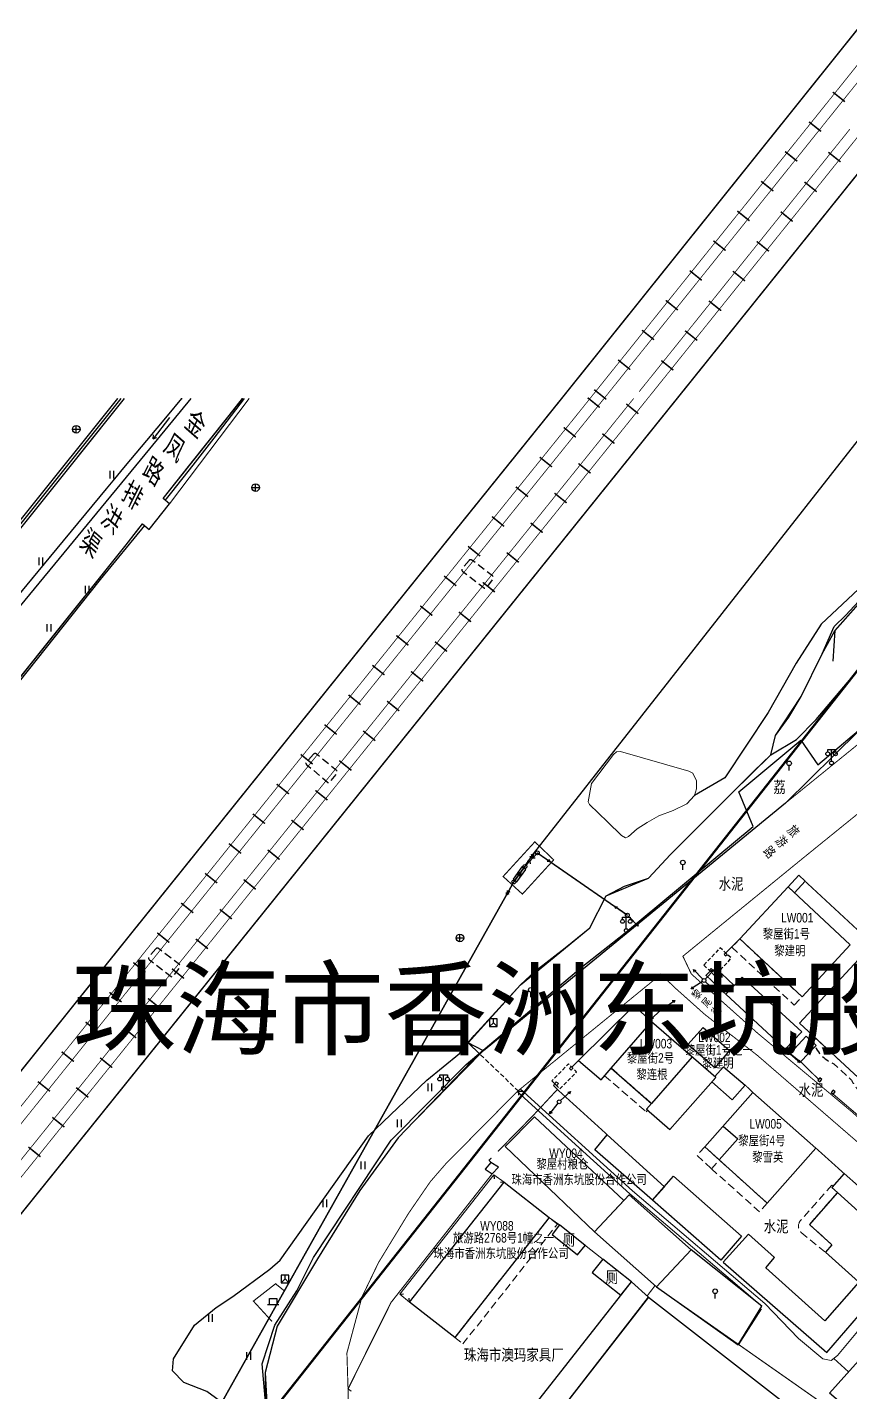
# Model space of a CAD drawing. Extents: x 396500 to 398250, y 1005980 to 1008200.
# Drawn here: x 397391 to 397499, y 1007269.7 to 1007448.6 of the extents above; entities that cross this region are included whole.
import ezdxf
from ezdxf.enums import TextEntityAlignment as Align

# ---------------------------------------------------------------- set-up
doc = ezdxf.new("R2010")
doc.units = 0
doc.header["$LTSCALE"] = 0.5
for name, pattern in [('X2', [10, 8, -2]), ('X31', [1.8, 1.2, -0.6]), ('X32', [1.5, 1, -0.5]), ('X5', [3, 2, -1])]:
    doc.linetypes.add(name, pattern=pattern)
doc.layers.get('0').update_dxf_attribs({"linetype": 'CONTINUOUS'})
doc.layers.add('ASSIST', color=7, linetype='CONTINUOUS', plot=False)
for name, color, linetype in [('DLDW', 11, 'CONTINUOUS'), ('DLSS', 4, 'CONTINUOUS'), ('DMTZ', 3, 'CONTINUOUS'), ('GXYZ', 2, 'CONTINUOUS'), ('JMD', 6, 'CONTINUOUS'), ('SXSS', 5, 'CONTINUOUS'), ('ZBTZ', 3, 'CONTINUOUS'), ('权属人', 160, 'CONTINUOUS'), ('用地红线', 1, 'CONTINUOUS'), ('编号', 90, 'CONTINUOUS'), ('门牌号', 1, 'CONTINUOUS')]:
    doc.layers.add(name, color=color, linetype=linetype)
doc.layers.add('绘图层', color=6, linetype='CONTINUOUS', lineweight=5)
doc.styles.add('宋体', font='SIMSUN.TTF')
doc.styles.add('粗等线体', font='simhei.ttf')
doc.styles.add('细等线体', font='长等线体_0.TTF', dxfattribs={"width": 0.8})
doc.linetypes.add('10421', pattern='A,2,[150,AAA.SHX,S=1,R=0,X=0,Y=1],1e-11', length=2)
doc.linetypes.add('10422', pattern='A,2,[150,AAA.SHX,S=1,R=0,X=0,Y=1],2,[177,AAA.SHX,S=1,R=0,X=0,Y=0.8],1e-09', length=4)
doc.linetypes.add('1161', pattern='A,0,[149,AAA.SHX,S=0.15,R=0,X=0,Y=0],-1.6', length=1.6)
doc.linetypes.add('443', pattern='A,5,[169,AAA.SHX,S=0.83,R=0,X=0,Y=0],5', length=10)
doc.linetypes.add('444', pattern='A,4.5,[145,AAA.SHX,S=1,R=0,X=0,Y=1],4.5,-0.5,[146,AAA.SHX,S=1,R=0,X=0,Y=0],-0.5', length=10)
doc.linetypes.add('833', pattern='A,2,[150,AAA.SHX,S=0.8,R=0,X=0,Y=0.8],2,[150,AAA.SHX,S=2,R=0,X=0,Y=2],1e-11', length=4)

# ---------------------------------------------------------------- blocks, each defined once
blk = doc.blocks.new('gc043')
for p, q in [((-1, 0), (1, 0)), ((0, -1), (0, 1))]:
    blk.add_line(p, q)
blk.add_circle((0, 0), 1)
blk = doc.blocks.new('gc086')
for p, q in [((0, 0), (7, 0)), ((7, 0), (6.18, 0.57)), ((7, 0), (6.18, -0.57))]:
    blk.add_line(p, q)
blk = doc.blocks.new('gc121')
for p, q in [((-0.5, -1), (-0.5, 1)), ((0.5, -1), (0.5, 1))]:
    blk.add_line(p, q)
blk = doc.blocks.new('gc022')
for p, q in [((-1.5, 0), (1.5, 0)), ((-1, 0), (-1, 1.6)), ((-1, 1.6), (1, 1.6)), ((-1, 1.6), (-0.8, 1.4)), ((1, 1.6), (0.8, 1.4)), ((1, 1.6), (1, 0))]:
    blk.add_line(p, q)
blk = doc.blocks.new('gc049')
for p, q in [((-1, 1), (-1, -1)), ((1, 1), (-1, 1)), ((-1, -1), (0, 0)), ((0, 0), (0, 1)), ((0, 0), (1, -1)), ((1, -1), (1, 1)), ((-1, -1), (1, -1))]:
    blk.add_line(p, q)
blk = doc.blocks.new('gc013b')
at = {"linetype": 'Continuous'}
blk.add_line((0.5, 0), (4, 0), dxfattribs=at)
at = {"linetype": 'Continuous', "flags": 128}
blk.add_lwpolyline([(3.39, 0.35), (4, 0), (3.39, -0.35)], dxfattribs=at)
blk = doc.blocks.new('gc170')
at = {"linetype": 'Continuous'}
blk.add_circle((0, 0), 0.5, dxfattribs=at)
blk = doc.blocks.new('gc097')
for p, q in [((-1, 2.9), (-1, 3.5)), ((-1, 3.5), (1, 3.5)), ((0, 0.5), (0, 3.5)), ((1, 3.5), (1, 2.9))]:
    blk.add_line(p, q)
for centre in [(-1, 2.4), (0, 0), (1, 2.4)]:
    blk.add_circle(centre, 0.5)
blk = doc.blocks.new('gc013a')
at = {"linetype": 'Continuous'}
blk.add_line((0.5, 0), (4, 0), dxfattribs=at)
at = {"linetype": 'Continuous', "flags": 128}
for points in [[(2.77, 0.35), (3.38, 0), (2.77, -0.35)], [(3.39, 0.35), (4, 0), (3.39, -0.35)]]:
    blk.add_lwpolyline(points, dxfattribs=at)
blk = doc.blocks.new('gc013h')
at = {"linetype": 'Continuous', "flags": 128}
blk.add_lwpolyline([(-0.5, 0.5), (0, 0), (-0.5, -0.5)], dxfattribs=at)
blk = doc.blocks.new('gc325')
blk.add_line((0, 0), (0, 1.3))
blk.add_circle((0, 1.9), 0.6)

msp = doc.modelspace()

# ---------------------------------------------------------------- linework, layer by layer
at = {"layer": 'ASSIST', "linetype": 'Continuous', "flags": 128}
for points in [[(397403.74, 1007400), (397397.48, 1007392.18), (397392.23, 1007385.63), (397364.06, 1007350.42), (397342.21, 1007323.12), (397332.82, 1007312.67), (397333.07, 1007312.43), (397337.85, 1007308.67), (397341.68, 1007313.64), (397347.54, 1007321.27), (397351.58, 1007326.09), (397356.02, 1007331.67), (397363.16, 1007340.72), (397377.92, 1007359.42), (397383.76, 1007366.83), (397393.06, 1007378.07), (397401.42, 1007388.17), (397402.3, 1007389.23), (397403.92, 1007391.18), (397406.69, 1007394.49), (397409.41, 1007397.73), (397411.29, 1007399.98), (397411.31, 1007400)], [(397381.78, 1007353.12), (397395.74, 1007370.51), (397401.55, 1007377.77), (397403.99, 1007380.81), (397405.35, 1007382.57), (397406.15, 1007383.6), (397406.99, 1007382.85), (397409.66, 1007386.22), (397408.82, 1007386.88), (397412.18, 1007391.1), (397417.33, 1007397.57), (397419.26, 1007399.98), (397419.27, 1007400)], [(397412.47, 1007400), (397407.07, 1007393.42), (397388.86, 1007371.37)], [(397456.27, 1007338.68), (397457.9, 1007340.46), (397469.7, 1007332.3)], [(397454.82, 1007336.65), (397456.27, 1007338.68)], [(397456.27, 1007338.68), (397454.82, 1007336.65)], [(397400.76, 1007240.36), (397454.82, 1007336.65)]]:
    msp.add_lwpolyline(points, dxfattribs=at)
at = {"layer": 'ASSIST', "linetype": '1161', "flags": 128}
msp.add_lwpolyline([(397500, 1007356.43), (397490.43, 1007346.98), (397450.82, 1007314.53), (397448.83, 1007315.57), (397455.68, 1007323.15), (397464.79, 1007330.64), (397466.91, 1007334.85), (397472.49, 1007337.13), (397475.34, 1007340.24), (397483.43, 1007348.32), (397488.52, 1007353.33), (397489.12, 1007355.86), (397492.49, 1007360.95), (397495.26, 1007366.54), (397496.89, 1007369.54), (397500, 1007373.07)], dxfattribs=at)
at = {"layer": 'DLDW', "linetype": 'Continuous', "flags": 128}
for points in [[(397464.17, 1007289.03), (397460.81, 1007291.71), (397459.82, 1007290.45), (397463.18, 1007287.77)], [(397466.47, 1007287.22), (397465.09, 1007285.48), (397468.85, 1007282.5), (397470.23, 1007284.24)]]:
    msp.add_lwpolyline(points, close=True, dxfattribs=at)
at = {"layer": 'DLSS', "linetype": 'Continuous', "const_width": 0.2, "elevation": -27.35, "flags": 128}
for points in [[(397461.08, 1007400), (397500, 1007448.54)], [(397476.21, 1007399.99), (397500, 1007429.58)], [(397461.08, 1007400), (397445.43, 1007380.59), (397404.43, 1007329.63), (397322.58, 1007227.59), (397300.27, 1007200.01), (397300.26, 1007200)], [(397315.2, 1007200), (397476.21, 1007399.99), (397476.22, 1007400)]]:
    msp.add_lwpolyline(points, dxfattribs=at)
at = {"layer": 'DLSS', "color": 7, "linetype": 'X2', "const_width": 0.1, "elevation": -27.35, "flags": 128}
for points in [[(397500, 1007443.88), (397464.8, 1007400)], [(397472.36, 1007400), (397500, 1007434.41)], [(397464.8, 1007400), (397463.35, 1007398.19), (397447.69, 1007378.77), (397406.69, 1007327.81), (397324.84, 1007225.77), (397303.99, 1007200)], [(397311.36, 1007200), (397312.85, 1007201.87), (397472.36, 1007400)]]:
    msp.add_lwpolyline(points, dxfattribs=at)
at = {"layer": 'DLSS', "linetype": 'X2', "const_width": 0.1, "elevation": -27.35, "flags": 128}
for points in [[(397501.12, 1007442.98), (397465.92, 1007399.1)], [(397471.25, 1007400.9), (397498.88, 1007435.31)], [(397466.65, 1007400), (397464.46, 1007397.29), (397448.8, 1007377.87), (397407.81, 1007326.91), (397325.95, 1007224.87), (397305.84, 1007200)], [(397309.52, 1007200), (397311.73, 1007202.77), (397470.52, 1007400)]]:
    msp.add_lwpolyline(points, dxfattribs=at)
at = {"layer": 'DLSS', "linetype": 'Continuous', "flags": 128}
for points, const_width in [([(397498.22, 1007438.89), (397496.64, 1007440.16)], 0.2), ([(397495.1, 1007434.99), (397493.51, 1007436.26)], 0.2), ([(397491.97, 1007431.09), (397490.38, 1007432.36)], 0.2), ([(397496.06, 1007432.27), (397497.65, 1007431)], 0.2), ([(397488.84, 1007427.19), (397487.25, 1007428.46)], 0.2), ([(397492.93, 1007428.37), (397494.52, 1007427.1)], 0.2), ([(397485.71, 1007423.29), (397484.12, 1007424.56)], 0.2), ([(397489.8, 1007424.48), (397491.38, 1007423.2)], 0.2), ([(397482.58, 1007419.39), (397480.99, 1007420.66)], 0.2), ([(397486.67, 1007420.58), (397488.25, 1007419.3)], 0.2), ([(397479.45, 1007415.49), (397477.87, 1007416.76)], 0.2), ([(397483.54, 1007416.68), (397485.12, 1007415.41)], 0.2), ([(397476.32, 1007411.59), (397474.74, 1007412.86)], 0.2), ([(397480.4, 1007412.78), (397481.99, 1007411.51)], 0.2), ([(397473.2, 1007407.69), (397471.61, 1007408.96)], 0.2), ([(397477.27, 1007408.88), (397478.86, 1007407.61)], 0.2), ([(397470.07, 1007403.79), (397468.48, 1007405.06)], 0.2), ([(397474.14, 1007404.98), (397475.73, 1007403.71)], 0.2), ([(397466.08, 1007398.82), (397464.5, 1007400.1)], 0.2), ([(397466.94, 1007399.89), (397465.35, 1007401.16)], 0.2), ([(397469.56, 1007399.28), (397471.14, 1007398.01)], 0.2), ([(397462.94, 1007394.93), (397461.36, 1007396.21)], 0.2), ([(397466.42, 1007395.39), (397468.01, 1007394.11)], 0.2), ([(397459.81, 1007391.04), (397458.22, 1007392.31)], 0.2), ([(397463.29, 1007391.49), (397464.87, 1007390.22)], 0.2), ([(397456.67, 1007387.14), (397455.08, 1007388.42)], 0.2), ([(397460.15, 1007387.6), (397461.74, 1007386.32)], 0.2), ([(397453.53, 1007383.25), (397451.95, 1007384.53)], 0.2), ([(397457.02, 1007383.7), (397458.6, 1007382.43)], 0.2), ([(397450.39, 1007379.36), (397448.81, 1007380.63)], 0.2), ([(397453.88, 1007379.81), (397455.47, 1007378.53)], 0.2), ([(397447.26, 1007375.46), (397445.67, 1007376.74)], 0.2), ([(397450.75, 1007375.91), (397452.33, 1007374.64)], 0.2), ([(397444.12, 1007371.57), (397442.54, 1007372.84)], 0.2), ([(397447.61, 1007372.02), (397449.2, 1007370.74)], 0.2), ([(397440.99, 1007367.67), (397439.4, 1007368.95)], 0.2), ([(397444.48, 1007368.13), (397446.06, 1007366.85)], 0.2), ([(397437.85, 1007363.78), (397436.27, 1007365.05)], 0.2), ([(397441.34, 1007364.23), (397442.93, 1007362.95)], 0.2), ([(397434.72, 1007359.88), (397433.14, 1007361.16)], 0.2), ([(397438.2, 1007360.34), (397439.79, 1007359.06)], 0.2), ([(397431.59, 1007355.99), (397430, 1007357.26)], 0.2), ([(397435.07, 1007356.44), (397436.65, 1007355.16)], 0.2), ([(397428.45, 1007352.09), (397426.87, 1007353.37)], 0.2), ([(397431.93, 1007352.55), (397433.52, 1007351.27)], 0.2), ([(397425.32, 1007348.19), (397423.73, 1007349.47)], 0.2), ([(397428.8, 1007348.65), (397430.38, 1007347.38)], 0.2), ([(397422.18, 1007344.3), (397420.6, 1007345.57)], 0.2), ([(397425.66, 1007344.76), (397427.25, 1007343.48)], 0.2), ([(397500, 1007345.66), (397492.59, 1007339.66), (397476.98, 1007326.92), (397478.09, 1007324.59), (397486.69, 1007316.91), (397499.17, 1007306.5), (397500, 1007305.75)], 0.125), ([(397419.05, 1007340.4), (397417.46, 1007341.68)], 0.2), ([(397422.53, 1007340.86), (397424.11, 1007339.59)], 0.2), ([(397415.92, 1007336.51), (397414.33, 1007337.78)], 0.2), ([(397419.39, 1007336.97), (397420.98, 1007335.69)], 0.2), ([(397412.78, 1007332.61), (397411.2, 1007333.89)], 0.2), ([(397416.26, 1007333.07), (397417.84, 1007331.8)], 0.2), ([(397409.65, 1007328.71), (397408.06, 1007329.99)], 0.2), ([(397413.12, 1007329.18), (397414.71, 1007327.9)], 0.2), ([(397406.52, 1007324.82), (397404.93, 1007326.09)], 0.2), ([(397409.99, 1007325.28), (397411.57, 1007324.01)], 0.2), ([(397405.37, 1007200), (397417.42, 1007218.97), (397425.23, 1007231.48), (397433.57, 1007244.52), (397433.08, 1007270.23), (397432.93, 1007274.92), (397434.9, 1007282.26), (397437.07, 1007286.77), (397441, 1007293.21), (397443.86, 1007297.37), (397445.85, 1007299.67), (397455.29, 1007309.22), (397473.17, 1007323.79), (397474.09, 1007324.59), (397475.82, 1007322.89), (397479.89, 1007319.26), (397486.74, 1007313.93), (397499.85, 1007302.59), (397500, 1007302.46)], 0.125), ([(397403.39, 1007320.92), (397401.8, 1007322.19)], 0.2), ([(397406.85, 1007321.39), (397408.43, 1007320.11)], 0.2), ([(397400.26, 1007317.02), (397398.67, 1007318.29)], 0.2), ([(397403.71, 1007317.49), (397405.3, 1007316.22)], 0.2), ([(397397.13, 1007313.12), (397395.54, 1007314.39)], 0.2), ([(397400.58, 1007313.6), (397402.16, 1007312.32)], 0.2), ([(397394, 1007309.22), (397392.42, 1007310.49)], 0.2), ([(397397.44, 1007309.7), (397399.03, 1007308.43)], 0.2), ([(397394.31, 1007305.81), (397395.89, 1007304.53)], 0.2), ([(397391.17, 1007301.92), (397392.76, 1007300.64)], 0.2)]:
    msp.add_lwpolyline(points, dxfattribs=dict(at, const_width=const_width))
at = {"layer": 'DLSS', "linetype": 'X5', "flags": 128}
for points in [[(397448.94, 1007378.79), (397448.01, 1007377.67, 0.393156), (397448.13, 1007377.32), (397450.96, 1007375.16), (397451.06, 1007375.12), (397451.22, 1007375.2), (397452.13, 1007376.39), (397452.16, 1007376.49), (397452.1, 1007376.68), (397452.03, 1007376.76), (397449.29, 1007378.83, 0.399848)], [(397428.57, 1007353.4), (397427.59, 1007352.32, 0.393156), (397427.7, 1007351.97), (397430.43, 1007349.69), (397430.54, 1007349.65), (397430.7, 1007349.72), (397431.65, 1007350.87), (397431.7, 1007350.97), (397431.64, 1007351.16), (397431.57, 1007351.24), (397428.92, 1007353.43, 0.399848)], [(397407.89, 1007327.89), (397406.95, 1007326.78, 0.393156), (397407.07, 1007326.43), (397409.89, 1007324.25), (397409.99, 1007324.21), (397410.15, 1007324.29), (397411.06, 1007325.47), (397411.1, 1007325.58), (397411.04, 1007325.76), (397410.97, 1007325.84), (397408.24, 1007327.93, 0.399848)]]:
    msp.add_lwpolyline(points, format="xyb", close=True, dxfattribs=at)
at = {"layer": 'DLSS', "linetype": 'Continuous', "lineweight": 0, "const_width": 0.125, "flags": 128}
msp.add_lwpolyline([(397397.25, 1007200), (397412.59, 1007224.12), (397420.27, 1007236.32), (397425.23, 1007244.23), (397422.6, 1007265.08), (397422.22, 1007270.13), (397422.22, 1007272.36), (397423.78, 1007278.43), (397429.07, 1007287.26), (397434.63, 1007296.23), (397439.65, 1007303.14), (397450.82, 1007314.53), (397490.43, 1007346.98), (397500, 1007354.74)], dxfattribs=at)
at = {"layer": 'DMTZ', "linetype": '10422'}
msp.add_lwpolyline([(397403.74, 1007400), (397342.21, 1007323.12), (397332.82, 1007312.67), (397332.2, 1007313.16), (397341.63, 1007323.58), (397402.91, 1007400)], dxfattribs=at)
at = {"layer": 'DMTZ', "linetype": '10422', "lineweight": 0}
for points in [[(397342.56, 1007304.95), (397348.53, 1007312.23), (397351.68, 1007316.04), (397368.12, 1007336.21), (397370.71, 1007339.49), (397376.62, 1007346.72), (397380.47, 1007351.5), (397383.49, 1007355.22), (397403.81, 1007380.59), (397406.15, 1007383.6), (397406.99, 1007382.85), (397409.66, 1007386.22), (397408.82, 1007386.88), (397419.27, 1007400)], [(397420.12, 1007400), (397409.66, 1007386.22)]]:
    msp.add_lwpolyline(points, dxfattribs=at)
at = {"layer": 'DMTZ', "linetype": '10422'}
msp.add_lwpolyline([(397402.91, 1007400), (397402.91, 1007400)], close=True, dxfattribs=at)
at = {"layer": 'DMTZ', "linetype": '10422', "lineweight": 0}
msp.add_lwpolyline([(397419.27, 1007400), (397419.27, 1007400)], close=True, dxfattribs=at)
at = {"layer": 'DMTZ', "linetype": '10421', "elevation": 17.3}
for points in [[(397447.67, 1007314.18), (397449.6, 1007316.51), (397455.68, 1007323.15), (397457.67, 1007325.01), (397461.55, 1007328.02), (397464.79, 1007330.64), (397466.91, 1007334.85), (397469.32, 1007336.1), (397472.49, 1007337.13), (397475.34, 1007340.24), (397483.43, 1007348.32), (397486.29, 1007351.18), (397488.52, 1007353.33), (397489.12, 1007355.86), (397490.87, 1007358.24), (397492.49, 1007360.95), (397495.26, 1007366.54), (397496.81, 1007370.11), (397498.35, 1007371.63), (397500, 1007373.39)], [(397500, 1007375.03), (397495.13, 1007370.45), (397491.84, 1007365.32), (397488.16, 1007358.86), (397482.49, 1007350.3), (397478.51, 1007347.96)]]:
    msp.add_lwpolyline(points, dxfattribs=at)
at = {"layer": 'DMTZ', "linetype": '10421', "elevation": 17.3, "flags": 128}
msp.add_lwpolyline([(397488.52, 1007353.33), (397491.86, 1007355.32), (397494.46, 1007357.94), (397500, 1007364.49)], dxfattribs=at)
at = {"layer": 'DMTZ', "linetype": '10421', "lineweight": 0}
msp.add_lwpolyline([(397469.45, 1007342.44), (397469.67, 1007342.5), (397469.87, 1007342.61), (397470.99, 1007343.63), (397472.31, 1007344.43), (397473.83, 1007345.3), (397475.7, 1007346), (397477.5, 1007346.9), (397478.51, 1007347.96), (397478.78, 1007348.87), (397478.77, 1007349.92), (397478.3, 1007350.89), (397477.78, 1007351.18), (397468.78, 1007353.76), (397468.28, 1007353.7), (397467.87, 1007353.37), (397465, 1007349.54), (397464.54, 1007347.15), (397464.74, 1007346.78), (397467.1, 1007344.51), (397468.94, 1007342.73)], close=True, dxfattribs=at)
at = {"layer": 'DMTZ', "linetype": '10421', "flags": 128}
msp.add_lwpolyline([(397410.07, 1007272.6, 0, 0, 0), (397410.18, 1007274.18, 0, 0, 0), (397412.97, 1007278.56, 0, 0, 0), (397415.81, 1007280.9, 0, 0, 0), (397417.99, 1007282.35, 0, 0, 0), (397422.83, 1007285.9, 0, 0, 0), (397424.2, 1007287.11, 0, 0, 0), (397425.63, 1007289.12, 0, 0, 0), (397435.78, 1007303.4, 0, 0, 0), (397443.41, 1007310.68, 0, 0, 0), (397447.67, 1007314.18, 0.00000202, 0.00000202, 0)], format="xyseb", dxfattribs=at)
at = {"layer": 'DMTZ', "linetype": '10421', "lineweight": 0}
for points in [[(397500.08, 1007278), (397497.26, 1007274.59), (397496.43, 1007273.95), (397495.33, 1007274.18), (397492.13, 1007276.81), (397487.71, 1007281.43)], [(397421.38, 1007264.89), (397414.57, 1007269.89), (397411.54, 1007271.07), (397410.07, 1007272.6)]]:
    msp.add_lwpolyline(points, dxfattribs=at)
at = {"layer": 'GXYZ', "linetype": 'Continuous'}
for p, q in [((397457.38, 1007340.34), (397500, 1007394.57)), ((397456.43, 1007338.86), (397456.92, 1007339.39)), ((397456.92, 1007339.39), (397457.25, 1007339.75)), ((397457.73, 1007340.27), (397457.25, 1007339.75)), ((397455.88, 1007338.65), (397454.72, 1007337.02)), ((397455.21, 1007336.68), (397456.37, 1007338.3)), ((397456.37, 1007338.3), (397455.88, 1007338.65)), ((397459.54, 1007339.32), (397468.05, 1007333.44)), ((397454.72, 1007337.02), (397455.21, 1007336.68)), ((397401.74, 1007242.11), (397453.84, 1007334.9))]:
    msp.add_line(p, q, dxfattribs=at)
at = {"layer": 'GXYZ', "linetype": 'Continuous', "const_width": 0.6, "flags": 128}
msp.add_lwpolyline([(397455.4, 1007337.46), (397455.69, 1007337.87)], dxfattribs=at)
at = {"layer": 'JMD', "linetype": 'Continuous'}
for p, q in [((397481.17, 1007323.68), (397481.67, 1007323.7)), ((397482.05, 1007324.65), (397482.07, 1007324.15)), ((397482.83, 1007322.16), (397482.81, 1007322.66)), ((397483.72, 1007323.09), (397483.22, 1007323.08)), ((397452.18, 1007298.27), (397452.25, 1007297.77)), ((397453.55, 1007297.33), (397453.05, 1007297.25)), ((397439.86, 1007282.62), (397440.36, 1007282.68)), ((397441.14, 1007281.61), (397441.08, 1007282.11))]:
    msp.add_line(p, q, dxfattribs=at)
at = {"layer": 'JMD', "linetype": '444', "flags": 128}
for points in [[(397403.27, 1007400), (397361.69, 1007348.08), (397341.91, 1007323.22), (397332.52, 1007312.9)], [(397409.11, 1007386.65), (397409.97, 1007387.71), (397412.78, 1007391.26), (397415.52, 1007394.81), (397419.51, 1007400)], [(397342.77, 1007304.8), (397368.28, 1007336.01), (397384.8, 1007356.4), (397388.66, 1007361.21), (397400.64, 1007376.27), (397406.42, 1007383.36)]]:
    msp.add_lwpolyline(points, dxfattribs=at)
for points, elevation in [([(397500, 1007373.1), (397496.9, 1007369.61), (397496.64, 1007365.6)], 17.3), ([(397422.32, 1007268.02), (397421.82, 1007273.5), (397423.5, 1007278.57), (397426.35, 1007283.06), (397428.56, 1007287.42), (397438.72, 1007302.8), (397448.57, 1007312.73), (397463.85, 1007325.6), (397469.18, 1007329.8), (397486.2, 1007343.93), (397484.3, 1007348.48), (397492.43, 1007355.25), (397494.65, 1007352.02), (397500, 1007356.51)], 1.42)]:
    msp.add_lwpolyline(points, dxfattribs=dict(at, elevation=elevation))
at = {"layer": 'JMD', "color": 6, "linetype": '443', "const_width": 0.15, "flags": 128}
msp.add_lwpolyline([(397453.41, 1007337.37), (397455.94, 1007335.06), (397460.04, 1007339.55), (397457.57, 1007341.91)], close=True, dxfattribs=at)
at = {"layer": 'JMD', "linetype": 'Continuous', "flags": 128}
for points in [[(397498.93, 1007328.43), (397490.77, 1007336.02), (397484.43, 1007329.19), (397492.6, 1007321.6)], [(397491.61, 1007335.24), (397493, 1007336.74), (397492.16, 1007337.52), (397490.77, 1007336.02)], [(397482.05, 1007324.65), (397483.72, 1007323.09), (397482.83, 1007322.16), (397481.17, 1007323.68)], [(397481.3, 1007311.03), (397472.85, 1007318.32), (397470.6, 1007320.48), (397463.29, 1007313.25), (397466.25, 1007310.72), (397467.59, 1007312.26), (397472.87, 1007307.64), (397472.21, 1007306.89), (397475.28, 1007304.21)], [(397488.05, 1007294.54), (397479.84, 1007301.93), (397486.15, 1007309.05), (397494.43, 1007301.76)], [(397447.06, 1007276.95), (397441.14, 1007281.61), (397453.55, 1007297.33), (397459.46, 1007292.67)], [(397478.05, 1007288.44), (397473.5, 1007283.59), (397465.39, 1007290.82), (397469.93, 1007295.67)], [(397460.25, 1007266.5), (397457.8, 1007268.4), (397470.23, 1007284.24), (397472.48, 1007282.24)]]:
    msp.add_lwpolyline(points, close=True, dxfattribs=at)
at = {"layer": 'JMD', "color": 6, "linetype": '443', "const_width": 0.15, "flags": 128}
for points in [[(397500, 1007330.26), (397493, 1007336.74)], [(397484.43, 1007329.19), (397482.6, 1007327.34)], [(397480.56, 1007324.97), (397480.01, 1007324.42), (397482.61, 1007321.93)], [(397460.17, 1007310.2), (397460.04, 1007309.97), (397460.52, 1007309.46), (397457.35, 1007306.05), (397452.73, 1007301.34)], [(397467.07, 1007303.52), (397460.52, 1007309.46)], [(397486.15, 1007309.05), (397485.16, 1007310.03)], [(397498.13, 1007298.43), (397494.43, 1007301.76)], [(397451.89, 1007300.49), (397451.56, 1007300.2), (397451.8, 1007299.92)], [(397451.99, 1007298.42), (397449.11, 1007294.76), (397446.02, 1007290.83), (397438.71, 1007281.54), (397433.08, 1007270.23), (397433.52, 1007269.91)], [(397460.81, 1007291.71), (397459.46, 1007292.66)], [(397466.47, 1007287.22), (397464.17, 1007289.03)], [(397424.79, 1007283.02), (397423.58, 1007284), (397420.67, 1007281.73), (397423.11, 1007279.07)], [(397473.32, 1007283.75), (397472.29, 1007282.4)]]:
    msp.add_lwpolyline(points, dxfattribs=at)
at = {"layer": 'JMD', "linetype": 'X5', "lineweight": 0}
for points in [[(397484.43, 1007329.19), (397483.42, 1007328.07), (397491.58, 1007320.51), (397492.6, 1007321.6)], [(397467.59, 1007312.26), (397466.72, 1007311.25), (397472.18, 1007306.54), (397472.37, 1007306.75), (397472.21, 1007306.89), (397472.87, 1007307.64)], [(397479.84, 1007301.93), (397478.84, 1007300.8), (397480.71, 1007299.08), (397481.74, 1007300.22)], [(397480.71, 1007299.08), (397481.74, 1007300.22), (397488.05, 1007294.54), (397487.04, 1007293.43)], [(397459.46, 1007292.67), (397447.06, 1007276.95), (397448.13, 1007276.11), (397460.53, 1007291.82)]]:
    msp.add_lwpolyline(points, close=True, dxfattribs=at)
at = {"layer": 'JMD', "linetype": 'X32', "flags": 128}
for points, elevation in [([(397479.73, 1007325.74), (397481.19, 1007324.37), (397483.33, 1007326.66), (397481.87, 1007328.03)], 18.43), ([(397459.79, 1007310.59), (397460.86, 1007309.53), (397463.05, 1007311.75), (397461.99, 1007312.81)], 18.25)]:
    msp.add_lwpolyline(points, close=True, dxfattribs=dict(at, elevation=elevation))
at = {"layer": 'JMD', "linetype": 'Continuous'}
for points in [[(397482.77, 1007327.16), (397482.6, 1007327.34), (397482.4, 1007327.14), (397482.58, 1007326.95)], [(397484.77, 1007324.19), (397482.61, 1007321.93), (397490.4, 1007314.75), (397492.57, 1007317)], [(397483.46, 1007308.1), (397480.79, 1007310.46), (397481.3, 1007311.03), (397481.17, 1007311.14), (397482.32, 1007312.43), (397485.16, 1007310.03)], [(397467.07, 1007303.52), (397474.55, 1007296.71), (397472.99, 1007294.95), (397465.43, 1007301.57)], [(397451.82, 1007299.9), (397451.07, 1007299.01), (397451.99, 1007298.42), (397452.79, 1007299.26)], [(397475.76, 1007298.09), (397484.65, 1007290.22), (397481.96, 1007287.1), (397472.99, 1007294.95)]]:
    msp.add_lwpolyline(points, close=True, dxfattribs=at)
at = {"layer": 'JMD', "linetype": 'Continuous', "elevation": 18.38}
msp.add_lwpolyline([(397480.87, 1007325.12), (397480.67, 1007325.31), (397480.45, 1007325.08), (397480.65, 1007324.89)], close=True, dxfattribs=at)
at = {"layer": 'JMD', "linetype": 'Continuous', "flags": 128}
for points, elevation in [([(397500, 1007326.5), (397492.25, 1007318.13), (397500, 1007310.99)], 1.55), ([(397500, 1007266.42), (397496.19, 1007269.66), (397500, 1007273.9)], 1.99)]:
    msp.add_lwpolyline(points, dxfattribs=dict(at, elevation=elevation))
for points in [[(397467.59, 1007312.26), (397472.85, 1007318.32)], [(397478.19, 1007313.72), (397472.87, 1007307.64)], [(397482.28, 1007304.67), (397484.18, 1007302.98), (397481.74, 1007300.22)], [(397500, 1007296.77), (397498.13, 1007298.43), (397496.52, 1007296.63), (397497.26, 1007295.98), (397493.57, 1007291.78), (397496.52, 1007289.11), (397495.66, 1007288.13), (397500, 1007284.25)], [(397497.26, 1007295.98), (397500, 1007293.49)], [(397500, 1007221.65), (397453.76, 1007258.15), (397472.47, 1007282.24), (397500, 1007260.85)]]:
    msp.add_lwpolyline(points, dxfattribs=at)
for points, elevation in [([(397477.63, 1007315.36), (397479.64, 1007317.56), (397483.09, 1007314.57), (397481.16, 1007312.3)], 1.55), ([(397491.03, 1007314.19), (397492.42, 1007313.09), (397494.44, 1007315.23), (397493.14, 1007316.44)], 1.55), ([(397494.67, 1007310.7), (397494.95, 1007310.46), (397495.21, 1007310.76), (397494.94, 1007311)], 1.55), ([(397496.41, 1007309.08), (397496.69, 1007308.84), (397496.95, 1007309.14), (397496.68, 1007309.38)], 18.25)]:
    msp.add_lwpolyline(points, close=True, dxfattribs=dict(at, elevation=elevation))
at = {"layer": 'JMD', "linetype": 'X5', "elevation": 2.9, "flags": 128}
msp.add_lwpolyline([(397500, 1007310.99), (397494.4, 1007316.15), (397494.06, 1007315.79, 0.229953), (397496.76, 1007312.83), (397499.1, 1007310.67, 0.091703), (397500, 1007309.38)], format="xyb", dxfattribs=at)
at = {"layer": 'JMD', "color": 6, "linetype": '443', "const_width": 0.15, "elevation": 1.55, "flags": 128}
for points in [[(397463.29, 1007313.25), (397462.42, 1007312.38)], [(397492.42, 1007313.09), (397494.76, 1007310.8)], [(397496.69, 1007308.84), (397500, 1007306.02)]]:
    msp.add_lwpolyline(points, dxfattribs=at)
at = {"layer": 'JMD', "linetype": 'Continuous', "lineweight": 0}
for points, elevation in [([(397462.57, 1007312.23), (397462.34, 1007312.45), (397462.12, 1007312.22), (397462.35, 1007312)], 1.55), ([(397460.66, 1007310.23), (397460.38, 1007310.46), (397460.17, 1007310.2), (397460.45, 1007309.97)], 18.25)]:
    msp.add_lwpolyline(points, close=True, dxfattribs=dict(at, elevation=elevation))
for points in [[(397469.22, 1007294.91), (397457.52, 1007305.88), (397453.69, 1007301.98), (397465.39, 1007290.82)], [(397453.55, 1007297.33), (397452.18, 1007298.27), (397439.86, 1007282.62), (397441.14, 1007281.61)]]:
    msp.add_lwpolyline(points, close=True, dxfattribs=at)
at = {"layer": 'JMD', "linetype": 'X5', "lineweight": 0}
msp.add_lwpolyline([(397496.66, 1007296.78), (397496.51, 1007296.92), (397492.35, 1007292.23, 0.372248), (397492.5, 1007290.7), (397495.66, 1007288.13), (397496.52, 1007289.11), (397493.57, 1007291.78), (397497.26, 1007295.98), (397496.52, 1007296.63)], format="xyb", close=True, dxfattribs=at)
at = {"layer": 'JMD', "linetype": 'Continuous'}
msp.add_lwpolyline([(397500, 1007284.15), (397495.61, 1007279.14), (397487.87, 1007286.1), (397489, 1007287.45), (397485.58, 1007290.51), (397482.27, 1007286.83), (397495.85, 1007275), (397500, 1007279.78)], dxfattribs=at)
at = {"layer": 'JMD', "color": 6, "linetype": '443', "flags": 128}
msp.add_lwpolyline([(397500, 1007264.61, 0.15, 0.15, 0), (397494.59, 1007268.82, 0.15, 0.15, 0), (397473.5, 1007283.59, 0, 0, 0)], format="xyseb", dxfattribs=at)
at = {"layer": 'SXSS', "linetype": 'Continuous'}
for p, q in [((397448.51, 1007315.88), (397448.5, 1007316.38)), ((397448.51, 1007315.88), (397448.01, 1007315.87)), ((397455.43, 1007309.23), (397455.93, 1007309.24)), ((397455.43, 1007309.23), (397455.44, 1007308.73))]:
    msp.add_line(p, q, dxfattribs=at)
at = {"layer": 'SXSS', "linetype": '833', "lineweight": 0, "flags": 128}
for points in [[(397411.31, 1007400), (397411.29, 1007399.98), (397402.78, 1007389.81), (397383.76, 1007366.83), (397352.28, 1007326.93), (397347.75, 1007321.54), (397337.85, 1007308.67)], [(397338.9, 1007307.84), (397348.73, 1007320.75), (397353.09, 1007326.29), (397384.57, 1007366.18), (397403.58, 1007389.15), (397412.45, 1007399.98), (397412.47, 1007400)]]:
    msp.add_lwpolyline(points, dxfattribs=at)
at = {"layer": 'SXSS', "linetype": 'X31', "flags": 128}
msp.add_lwpolyline([(397448.51, 1007315.88), (397455.43, 1007309.23)], dxfattribs=at)
at = {"layer": 'SXSS', "color": 5, "linetype": 'Continuous', "lineweight": 0}
for points in [[(397487.31, 1007281.05), (397470.04, 1007295.8), (397455.24, 1007309.21)], [(397455.65, 1007309.54), (397470.38, 1007296.16), (397487.71, 1007281.43)]]:
    msp.add_lwpolyline(points, dxfattribs=at)
at = {"layer": 'ZBTZ', "linetype": 'Continuous', "flags": 128}
msp.add_lwpolyline([(397421.42, 1007264.53), (397421.38, 1007264.89), (397414.57, 1007269.89), (397411.54, 1007271.07), (397410.07, 1007272.6), (397410.18, 1007274.18), (397412.97, 1007278.56), (397415.81, 1007280.9), (397417.99, 1007282.35), (397422.83, 1007285.9), (397424.2, 1007287.11), (397435.78, 1007303.4), (397443.41, 1007310.68), (397447.67, 1007314.18), (397448.83, 1007315.57), (397450.29, 1007314.17), (397439.65, 1007303.14), (397434.63, 1007296.23), (397429.07, 1007287.26), (397423.78, 1007278.43), (397422.22, 1007272.36), (397422.6, 1007265.08)], close=True, dxfattribs=at)
at = {"layer": 'ZBTZ', "linetype": '1161', "flags": 128}
msp.add_lwpolyline([(397484.24, 1007276.01), (397487.31, 1007281.05), (397478.05, 1007288.44), (397473.5, 1007283.59)], close=True, dxfattribs=at)
for points in [[(397487.26, 1007280.73), (397484.24, 1007276.01)], [(397496.75, 1007274.2), (397498.7, 1007272.45)]]:
    msp.add_lwpolyline(points, dxfattribs=at)
at = {"layer": '用地红线', "linetype": 'Continuous', "const_width": 0.3, "flags": 128}
msp.add_lwpolyline([(396896.97, 1006409.31, -0.090189), (397228.69, 1007024.03), (397387.8, 1007222.91), (397401.3, 1007212.11), (397426.33, 1007243.38), (397412.82, 1007254.19), (397549.49, 1007427.16), (397597.06, 1007408.49), (397590.11, 1007392.96), (397593.63, 1007391.18), (397580.3, 1007365.5), (397677.78, 1007288.14), (397658.98, 1007180.18), (397680.1, 1007163.58), (397691.21, 1007135.06, -0.057003), (397648.05, 1007084.95), (397357.5, 1006816.5, 0.141668), (397271.32, 1006673.86), (397185.66, 1006354.4)], format="xyb", dxfattribs=at)

# ---------------------------------------------------------------- block references
at = {"layer": 'DLDW', "linetype": 'Continuous', "xscale": 0.4999999999943029, "yscale": 0.4999999999919029}
for p in [(397496.47, 1007352.24, 1.01), (397469.56, 1007330.28, 0.97), (397445.6, 1007309.62, 1.21)]:
    msp.add_blockref('gc097', p, dxfattribs=at)
at = {"layer": 'DLDW', "linetype": 'Continuous', "lineweight": 0, "xscale": 0.5, "yscale": 0.5, "zscale": 0.5}
msp.add_blockref('gc022', (397423.26, 1007281.29), dxfattribs=at)
at = {"layer": 'GXYZ', "linetype": 'Continuous', "xscale": 0.5, "yscale": 0.5, "zscale": 0.5}
for name, p in [('gc043', (397397.44, 1007395.97)), ('gc049', (397452.13, 1007318.2)), ('gc049', (397424.83, 1007284.64))]:
    msp.add_blockref(name, p, dxfattribs=at)
at = {"layer": 'GXYZ', "linetype": 'Continuous'}
for name, p, xscale, yscale in [('gc043', (397420.95, 1007388.33, 17.24), 0.5, 0.5), ('gc170', (397457.9, 1007340.46, 19.02), 0.5, 0.5), ('gc170', (397457.9, 1007340.46), 0.5, 0.5), ('gc170', (397456.27, 1007338.68), 0.5, 0.5), ('gc170', (397456.27, 1007338.68), 0.5, 0.5), ('gc170', (397454.82, 1007336.65), 0.5, 0.5), ('gc170', (397454.82, 1007336.65), 0.5, 0.5), ('gc170', (397469.7, 1007332.3, 2.34), 0.4999999999943029, 0.4999999999919029), ('gc170', (397469.7, 1007332.3), 0.5, 0.5), ('gc043', (397447.75, 1007329.32, 15.9), 0.5, 0.5), ('gc170', (397479.75, 1007323.73, 1.3), 0.4999999999943029, 0.4999999999919029), ('gc170', (397474.27, 1007320.04, -1.4), 0.5, 0.5), ('gc170', (397490.84, 1007314.29), 0.5, 0.5), ('gc170', (397460.75, 1007307.84), 0.5, 0.5)]:
    msp.add_blockref(name, p, dxfattribs=dict(at, xscale=xscale, yscale=yscale))
for name, p, xscale, yscale, rotation in [('gc013a', (397456.27, 1007338.68), 0.5, 0.5, 56.18439996540674), ('gc013h', (397456.92, 1007339.39), 0.5, 0.5, 47.49975205004866), ('gc013h', (397457.25, 1007339.75), 0.5, 0.5, 227.4997520500486), ('gc013b', (397457.9, 1007340.46), 0.5, 0.5, 325.3359038075516), ('gc013a', (397454.82, 1007336.65), 0.5, 0.5, 240.6886809293806), ('gc013b', (397469.7, 1007332.3), 0.5, 0.5, 145.3359038075516), ('gc013b', (397469.7, 1007332.3, 2.34), 0.4999999999818681, 0.4999999999919029, 314.733295216825), ('gc013b', (397479.75, 1007323.73, 1.3), 0.50000000000951, 0.4999999999919029, 134.3901049323003), ('gc013b', (397479.75, 1007323.73, 1.3), 0.5, 0.5, 47.05563428985733), ('gc013b', (397479.74, 1007323.74), 0.5, 0.5, 213.3320960736135), ('gc013b', (397479.75, 1007323.73, 1.3), 0.4999999999700859, 0.4999999999919029, 317.8247893660695), ('gc013b', (397474.27, 1007320.04, -1.4), 0.5, 0.5, 222.3231984406984), ('gc013b', (397474.27, 1007320.04, -1.4), 0.5, 0.5, 33.33209607361353), ('gc013b', (397490.84, 1007314.29), 0.5, 0.5, 139.3064621160513), ('gc013b', (397490.84, 1007314.29), 0.5, 0.5, 319.4833131202838), ('gc013b', (397460.75, 1007307.84), 0.5, 0.5, 42.32319844069839), ('gc013b', (397460.75, 1007307.84), 0.5, 0.5, 231.5193569202847)]:
    msp.add_blockref(name, p, dxfattribs=dict(at, xscale=xscale, yscale=yscale, rotation=rotation))
at = {"layer": 'SXSS', "linetype": 'Continuous', "xscale": 0.5, "yscale": 0.5, "zscale": 0.5, "rotation": 232.4738907283864}
msp.add_blockref('gc086', (397409.66, 1007397.5), dxfattribs=at)
at = {"layer": 'ZBTZ', "linetype": 'Continuous', "xscale": 0.5, "yscale": 0.5}
for name, p in [('gc121', (397402.14, 1007390.02)), ('gc121', (397392.82, 1007378.67)), ('gc121', (397398.9, 1007374.95)), ('gc121', (397393.9, 1007369.95)), ('gc325', (397490.91, 1007351.24)), ('gc325', (397476.97, 1007338.25)), ('gc325', (397457.04, 1007321.56)), ('gc121', (397443.82, 1007309.73)), ('gc121', (397439.82, 1007305.03)), ('gc121', (397435.07, 1007299.53)), ('gc121', (397430.07, 1007294.53)), ('gc325', (397481.21, 1007282.07)), ('gc121', (397415.07, 1007279.53)), ('gc121', (397420.07, 1007274.53))]:
    msp.add_blockref(name, p, dxfattribs=at)

# ---------------------------------------------------------------- texts
at = {"layer": 'DLDW', "linetype": 'Continuous', "style": '细等线体', "width": 0.8}
for p in [(397462, 1007289.74), (397467.66, 1007284.86)]:
    msp.add_text('厕', height=1.5, dxfattribs=at).set_placement(p, align=Align.MIDDLE)
at = {"layer": 'DLSS', "linetype": 'Continuous', "style": '细等线体', "width": 0.8}
for p in [(397483.3, 1007336.43), (397493.77, 1007309.42), (397489.21, 1007291.54)]:
    msp.add_text('水泥', height=1.5, dxfattribs=at).set_placement(p, align=Align.MIDDLE)
at = {"layer": 'DLSS', "linetype": 'Continuous', "style": '细等线体'}
for s, insert, char_height, width, attachment_point, rotation in [('旅游路', (397487.33, 1007340.58), 1.25, 0.8, 7, 311.4298), ('{\\C4;黎\\P尾街}', (397478.07, 1007321.82), 1, 1.1502, 1, 50.248)]:
    msp.add_mtext(s, dxfattribs=dict(at, insert=insert, char_height=char_height, width=width, attachment_point=attachment_point, rotation=rotation))
at = {"layer": 'JMD', "linetype": 'Continuous', "style": '宋体', "width": 0.8}
msp.add_text('珠海市澳玛家具厂', height=1.5, dxfattribs=at).set_placement((397448.27, 1007273.49), align=Align.BOTTOM_LEFT)
at = {"layer": 'SXSS', "linetype": 'Continuous', "insert": (397413.15, 1007398.35), "char_height": 2.5, "width": 3.1786, "attachment_point": 1, "rotation": 318.7637, "style": '宋体'}
msp.add_mtext('{\\Q-15;\\W0.8;金\\P凤\\P路\\P排\\P洪\\P渠}', dxfattribs=at)
at = {"layer": 'ZBTZ', "linetype": 'Continuous', "style": '细等线体', "width": 0.8}
msp.add_text('荔', height=1.5, dxfattribs=at).set_placement((397489.66, 1007349.1), align=Align.MIDDLE)
at = {"layer": '权属人', "linetype": 'Continuous', "char_height": 1.25, "attachment_point": 1, "style": '细等线体'}
for s, width, insert, own_width in [('黎建明', 1.5156, (397488.95, 1007328.28), 4.4274), ('黎建明', 1.5156, (397479.54, 1007313.56), 4.4353), ('黎连根', 1.5156, (397470.88, 1007312.08), 4.2901), ('黎雪英^I', 1.5156, (397486.06, 1007301.25), 4.0067), ('珠海市香洲东坑股份合作公司', 1.5156, (397454.5, 1007298.3), 17.4089), ('珠海市香洲东坑股份合作公司', 2.4705, (397444.28, 1007288.63), 18.2726)]:
    msp.add_mtext_dynamic_manual_height_columns(s, width=width, gutter_width=1, heights=[0], dxfattribs=dict(at, insert=insert)).dxf.set("width", own_width)
at = {"layer": '绘图层', "color": 1, "linetype": 'Continuous', "style": '粗等线体'}
msp.add_text('珠海市香洲东坑股份合作公司叠加图7', height=10, dxfattribs=at).set_placement((397509.4, 1007320.2), align=Align.MIDDLE)
at = {"layer": '编号', "linetype": 'Continuous', "char_height": 1.25, "attachment_point": 1, "style": '细等线体'}
for s, insert in [('LW001', (397489.85, 1007332.59)), ('LW003', (397471.33, 1007316.09)), ('LW002', (397478.99, 1007316.91)), ('LW005', (397485.71, 1007305.58)), ('WY004', (397459.45, 1007301.73)), ('WY088', (397450.4, 1007292.22))]:
    msp.add_mtext_dynamic_manual_height_columns(s, width=0.9323, gutter_width=1, heights=[0], dxfattribs=dict(at, insert=insert))
at = {"layer": '门牌号', "linetype": 'Continuous', "char_height": 1.25, "attachment_point": 1, "style": '细等线体'}
for s, width, heights, insert, own_width in [('黎屋街1号', 4.8774, [0], (397487.45, 1007330.49), 7.6201), ('黎屋街2号', 4.8774, [0], (397469.63, 1007314.21), 7.3308), ('黎屋街1号之一', 4.8774, [0], (397477.22, 1007315.27), 9.1368), ('黎屋街4号', 4.8774, [0], (397484.23, 1007303.4), 6.22), ('黎屋村粮仓', 4.8774, [0], (397457.77, 1007300.33), 8.1133), ('\\pt1.8;旅游路2768号1幢之一', 9.8721, [0.632], (397446.82, 1007290.65), 14.1092)]:
    msp.add_mtext_dynamic_manual_height_columns(s, width=width, gutter_width=1, heights=heights, dxfattribs=dict(at, insert=insert)).dxf.set("width", own_width)

doc.saveas('drawing.dxf')
